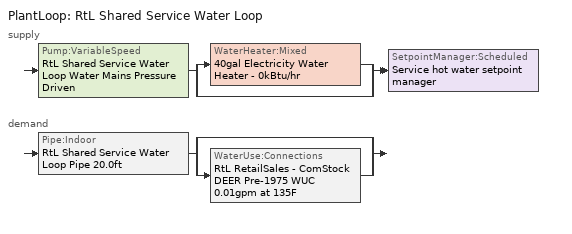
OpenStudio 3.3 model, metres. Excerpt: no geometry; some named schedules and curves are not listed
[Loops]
PlantLoop 'RtL Shared Service Water Loop'
 supply: Pump:VariableSpeed 'RtL Shared Service Water Loop Water Mains Pressure Driven' > split
  | WaterHeater:Mixed '40gal Electricity Water Heater - 0kBtu/hr'
  | bypass
  join > SetpointManager:Scheduled 'Service hot water setpoint manager'
 demand: Pipe:Indoor 'RtL Shared Service Water Loop Pipe 20.0ft' > split
  | bypass
  | WaterUse:Connections 'RtL RetailSales - ComStock DEER Pre-1975 WUC 0.01gpm at 135F'
[Construction]
Uninsulated copper pipe 0.75in type L: Copper pipe 0.75in type L
[Material]
Copper pipe 0.75in type L: Roughness=Smooth; Thickness {m}=0.001143; Conductivity {W/m-K}=386; Density {kg/m3}=8906.27; Specific Heat {J/kg-K}=385.1856; Thermal Absorptance=0.9; Solar Absorptance=0.7; Visible Absorptance=0.7
[Sizing:Zone] Zone Cooling Design Supply Air Temperature Input Method=SupplyAirTemperature; Zone Cooling Design Supply Air Temperature {C}=13.8889; Zone Cooling Design Supply Air Temperature Difference {deltaC}=11.11; Zone Heating Design Supply Air Temperature Input Method=SupplyAirTemperature; Zone Heating Design Supply Air Temperature {C}=50; Zone Heating Design Supply Air Temperature Difference {deltaC}=11.11; Zone Cooling Design Supply Air Humidity Ratio {kg-H2O/kg-air}=0.008; Zone Heating Design Supply Air Humidity Ratio {kg-H2O/kg-air}=0.008; Cooling Design Air Flow Method=DesignDay; Heating Design Air Flow Method=DesignDay; Account for Dedicated Outdoor Air System=No; Dedicated Outdoor Air System Control Strategy=NeutralSupplyAir; Dedicated Outdoor Air Low Setpoint Temperature for Design {C}=autosize; Dedicated Outdoor Air High Setpoint Temperature for Design {C}=autosize
Zone RtL RetailSales A end_a - Story Ground; Zone RtL RetailSales B end_a - Story Ground; Zone RtL RetailSales C end_a - Story Ground; Zone RtL Kitchen A  - Story Ground; Zone RtL Kitchen B  - Story Ground; Zone RtL Kitchen C  - Story Ground; Zone RtL OfficeGeneral A  - Story Ground; Zone RtL OfficeGeneral B  - Story Ground; Zone RtL OfficeGeneral C  - Story Ground; Zone RtL Work A  - Story Ground; Zone RtL Work B  - Story Ground; Zone RtL Work C  - Story Ground; Zone RtL StockRoom A  - Story Ground; Zone RtL StockRoom B  - Story Ground; Zone RtL StockRoom C  - Story Ground; Zone RtL RetailSales A end_b - Story Ground; Zone RtL RetailSales B end_b - Story Ground; Zone RtL RetailSales C end_b - Story Ground; Zone RtL RetailSales A end_a - Story Top; Zone RtL RetailSales B end_a - Story Top; Zone RtL RetailSales C end_a - Story Top; Zone RtL RetailSales A  - Story Top; Zone RtL RetailSales B  - Story Top; Zone RtL RetailSales C  - Story Top; Zone RtL RetailSales A end_b - Story Top; Zone RtL RetailSales B end_b - Story Top; Zone RtL RetailSales C end_b - Story Top
[Zone equipment]
Zone RtL RetailSales A end_a - Story Ground: Zone RtL RetailSales A end_a - Story Ground PTHP
Zone RtL RetailSales B end_a - Story Ground: Zone RtL RetailSales B end_a - Story Ground PTHP
Zone RtL RetailSales C end_a - Story Ground: Zone RtL RetailSales C end_a - Story Ground PTHP
Zone RtL Kitchen A  - Story Ground: Zone RtL Kitchen A  - Story Ground Exhaust Fan, Zone RtL Kitchen A  - Story Ground PTHP
Zone RtL Kitchen B  - Story Ground: Zone RtL Kitchen B  - Story Ground Exhaust Fan, Zone RtL Kitchen B  - Story Ground PTHP
Zone RtL Kitchen C  - Story Ground: Zone RtL Kitchen C  - Story Ground Exhaust Fan, Zone RtL Kitchen C  - Story Ground PTHP
Zone RtL OfficeGeneral A  - Story Ground: Zone RtL OfficeGeneral A  - Story Ground PTHP
Zone RtL OfficeGeneral B  - Story Ground: Zone RtL OfficeGeneral B  - Story Ground PTHP
Zone RtL OfficeGeneral C  - Story Ground: Zone RtL OfficeGeneral C  - Story Ground PTHP
Zone RtL Work A  - Story Ground: Zone RtL Work A  - Story Ground PTHP
Zone RtL Work B  - Story Ground: Zone RtL Work B  - Story Ground PTHP
Zone RtL Work C  - Story Ground: Zone RtL Work C  - Story Ground PTHP
Zone RtL StockRoom A  - Story Ground: Zone RtL StockRoom A  - Story Ground PTHP
Zone RtL StockRoom B  - Story Ground: Zone RtL StockRoom B  - Story Ground PTHP
Zone RtL StockRoom C  - Story Ground: Zone RtL StockRoom C  - Story Ground PTHP
Zone RtL RetailSales A end_b - Story Ground: Zone RtL RetailSales A end_b - Story Ground PTHP
Zone RtL RetailSales B end_b - Story Ground: Zone RtL RetailSales B end_b - Story Ground PTHP
Zone RtL RetailSales C end_b - Story Ground: Zone RtL RetailSales C end_b - Story Ground PTHP
Zone RtL RetailSales A end_a - Story Top: Zone RtL RetailSales A end_a - Story Top PTHP
Zone RtL RetailSales B end_a - Story Top: Zone RtL RetailSales B end_a - Story Top PTHP
Zone RtL RetailSales C end_a - Story Top: Zone RtL RetailSales C end_a - Story Top PTHP
Zone RtL RetailSales A  - Story Top: Zone RtL RetailSales A  - Story Top PTHP
Zone RtL RetailSales B  - Story Top: Zone RtL RetailSales B  - Story Top PTHP
Zone RtL RetailSales C  - Story Top: Zone RtL RetailSales C  - Story Top PTHP
Zone RtL RetailSales A end_b - Story Top: Zone RtL RetailSales A end_b - Story Top PTHP
Zone RtL RetailSales B end_b - Story Top: Zone RtL RetailSales B end_b - Story Top PTHP
Zone RtL RetailSales C end_b - Story Top: Zone RtL RetailSales C end_b - Story Top PTHP
[Fan:ZoneExhaust] Availability Schedule=D_RtL_All_Fan_Yr; Fan Total Efficiency=0.429; Pressure Rise {Pa}=124.544; Flow Fraction Schedule=D_RtL_All_Fan_Yr; System Availability Manager Coupling Mode=Decoupled
Name | Maximum Flow Rate {m3/s}
Zone RtL Kitchen A  - Story Ground Exhaust Fan; Zone RtL Kitchen C  - Story Ground Exhaust Fan | 0.0223048
Zone RtL Kitchen B  - Story Ground Exhaust Fan | 0.0129811
[WaterUse:Connections]
RtL RetailSales - ComStock DEER Pre-1975 WUC 0.01gpm at 135F: Water Use Equipment Name 1=RtL RetailSales - ComStock DEER Pre-1975 Service Water Use 0.01gpm at 135F
[WaterUse:Equipment:Definition]
RtL RetailSales - ComStock DEER Pre-1975 Service Water Use Def 0.01gpm: Peak Flow Rate {m3/s}=9.09281e-07; Target Temperature Schedule=Mixed Water At Faucet Temp - 135F; Sensible Fraction Schedule=Fraction Sensible - 0.2; Latent Fraction Schedule=Fraction Latent - 0.05
[WaterUse:Equipment]
RtL RetailSales - ComStock DEER Pre-1975 Service Water Use 0.01gpm at 135F: Water Use Equipment Definition=RtL RetailSales - ComStock DEER Pre-1975 Service Water Use Def 0.01gpm; Flow Rate Fraction Schedule=D_RtL_All_DHW_DHW_Yr
[PlantLoop]
RtL Shared Service Water Loop: Glycol Concentration=0; Maximum Loop Temperature {C}=60; Minimum Loop Temperature {C}=10; Plant Loop Volume {m3}=Autocalculate; Load Distribution Scheme=Optimal
[Sizing:Plant]
RtL Shared Service Water Loop: Loop Type=Heating; Design Loop Exit Temperature {C}=60; Loop Design Temperature Difference {deltaC}=5; Sizing Option=NonCoincident; Zone Timesteps in Averaging Window=1; Coincident Sizing Factor Mode=None
[SetpointManager:Scheduled]
Service hot water setpoint manager: Control Variable=Temperature; Schedule=Service Water Loop Temp - 140F; Setpoint Node or NodeList=RtL Shared Service Water Loop Supply Outlet Node
[Pump:VariableSpeed]
RtL Shared Service Water Loop Water Mains Pressure Driven: Rated Pump Head {Pa}=0.001; Motor Efficiency=1; Pump Control Type=Continuous; Skin Loss Radiative Fraction=0.5; Design Power Sizing Method=PowerPerFlowPerPressure; Design Electric Power per Unit Flow Rate {W/(m3/s)}=348701.1; Design Shaft Power per Unit Flow Rate per Unit Head {W-s/m3-Pa}=1.28205; Design Minimum Flow Rate Fraction=0
[WaterHeater:Mixed]
40gal Electricity Water Heater - 0kBtu/hr: Tank Volume {m3}=0.151416; Setpoint Temperature Schedule=Service Water Loop Temp - 140F; Deadband Temperature Difference {deltaC}=2; Maximum Temperature Limit {C}=60; Heater Control Type=Cycle; Heater Maximum Capacity {W}=133.052; Heater Fuel Type=Electricity; Heater Thermal Efficiency=1; Off Cycle Parasitic Fuel Consumption Rate {W}=0; Off Cycle Parasitic Fuel Type=Electricity; Off Cycle Parasitic Heat Fraction to Tank=0.8; On Cycle Parasitic Fuel Consumption Rate {W}=0; On Cycle Parasitic Fuel Type=Electricity; Ambient Temperature Indicator=Schedule; Ambient Temperature Schedule=Water Heater Ambient Temp Schedule - 70.0f; Off Cycle Loss Coefficient to Ambient Temperature {W/K}=1.053; On Cycle Loss Coefficient to Ambient Temperature {W/K}=1.053; Use Side Effectiveness=1; Source Side Effectiveness=1; Use Side Design Flow Rate {m3/s}=autosize; Source Side Design Flow Rate {m3/s}=autosize; Indirect Water Heating Recovery Time {hr}=1.5; Source Side Flow Control Mode=IndirectHeatPrimarySetpoint
[WaterHeater:Sizing]
40gal Electricity Water Heater - 0kBtu/hr: Design Mode=PeakDraw; Time Storage Can Meet Peak Draw {hr}=0.538503; Time for Tank Recovery {hr}=0; Nominal Tank Volume for Autosizing Plant Connections {m3}=1
[Pipe:Indoor]
RtL Shared Service Water Loop Pipe 20.0ft: Construction=Uninsulated copper pipe 0.75in type L; Environment Type=Schedule; Ambient Temperature Schedule=RtL Shared Service Water Loop Piping Air Temp - 70F; Ambient Air Velocity Schedule=RtL Shared Service Water Loop Piping Air Velocity - 0.67mph; Pipe Inside Diameter {m}=0.019939; Pipe Length {m}=6.096
[Fan:OnOff] Availability Schedule=Always On Discrete; Fan Total Efficiency=0.52; Pressure Rise {Pa}=331.288; Maximum Flow Rate {m3/s}=autosize; Motor Efficiency=0.8; Motor In Airstream Fraction=1
Name | Fan Power Ratio Function of Speed Ratio Curve | Fan Efficiency Ratio Function of Speed Ratio Curve
Zone RtL Kitchen A  - Story Ground PTHP Fan | Fan On Off Power Curve | Fan On Off Efficiency Curve
Zone RtL Kitchen B  - Story Ground PTHP Fan | Fan On Off Power Curve 1 | Fan On Off Efficiency Curve 1
Zone RtL Kitchen C  - Story Ground PTHP Fan | Fan On Off Power Curve 2 | Fan On Off Efficiency Curve 2
Zone RtL OfficeGeneral A  - Story Ground PTHP Fan | Fan On Off Power Curve 3 | Fan On Off Efficiency Curve 3
Zone RtL OfficeGeneral B  - Story Ground PTHP Fan | Fan On Off Power Curve 4 | Fan On Off Efficiency Curve 4
Zone RtL OfficeGeneral C  - Story Ground PTHP Fan | Fan On Off Power Curve 5 | Fan On Off Efficiency Curve 5
Zone RtL RetailSales A end_a - Story Ground PTHP Fan | Fan On Off Power Curve 6 | Fan On Off Efficiency Curve 6
Zone RtL RetailSales A end_b - Story Ground PTHP Fan | Fan On Off Power Curve 7 | Fan On Off Efficiency Curve 7
Zone RtL RetailSales B end_a - Story Ground PTHP Fan | Fan On Off Power Curve 8 | Fan On Off Efficiency Curve 8
Zone RtL RetailSales B end_b - Story Ground PTHP Fan | Fan On Off Power Curve 9 | Fan On Off Efficiency Curve 9
Zone RtL RetailSales C end_a - Story Ground PTHP Fan | Fan On Off Power Curve 10 | Fan On Off Efficiency Curve 10
Zone RtL RetailSales C end_b - Story Ground PTHP Fan | Fan On Off Power Curve 11 | Fan On Off Efficiency Curve 11
Zone RtL StockRoom A  - Story Ground PTHP Fan | Fan On Off Power Curve 12 | Fan On Off Efficiency Curve 12
Zone RtL StockRoom B  - Story Ground PTHP Fan | Fan On Off Power Curve 13 | Fan On Off Efficiency Curve 13
Zone RtL StockRoom C  - Story Ground PTHP Fan | Fan On Off Power Curve 14 | Fan On Off Efficiency Curve 14
Zone RtL Work A  - Story Ground PTHP Fan | Fan On Off Power Curve 15 | Fan On Off Efficiency Curve 15
Zone RtL Work B  - Story Ground PTHP Fan | Fan On Off Power Curve 16 | Fan On Off Efficiency Curve 16
Zone RtL Work C  - Story Ground PTHP Fan | Fan On Off Power Curve 17 | Fan On Off Efficiency Curve 17
Zone RtL RetailSales A  - Story Top PTHP Fan | Fan On Off Power Curve 18 | Fan On Off Efficiency Curve 18
Zone RtL RetailSales A end_a - Story Top PTHP Fan | Fan On Off Power Curve 19 | Fan On Off Efficiency Curve 19
Zone RtL RetailSales A end_b - Story Top PTHP Fan | Fan On Off Power Curve 20 | Fan On Off Efficiency Curve 20
Zone RtL RetailSales B  - Story Top PTHP Fan | Fan On Off Power Curve 21 | Fan On Off Efficiency Curve 21
Zone RtL RetailSales B end_a - Story Top PTHP Fan | Fan On Off Power Curve 22 | Fan On Off Efficiency Curve 22
Zone RtL RetailSales B end_b - Story Top PTHP Fan | Fan On Off Power Curve 23 | Fan On Off Efficiency Curve 23
Zone RtL RetailSales C  - Story Top PTHP Fan | Fan On Off Power Curve 24 | Fan On Off Efficiency Curve 24
Zone RtL RetailSales C end_a - Story Top PTHP Fan | Fan On Off Power Curve 25 | Fan On Off Efficiency Curve 25
Zone RtL RetailSales C end_b - Story Top PTHP Fan | Fan On Off Power Curve 26 | Fan On Off Efficiency Curve 26
[Coil:Heating:DX:SingleSpeed] Availability Schedule=Always On Discrete; Rated Total Heating Capacity {W}=Autosize; Rated COP {W/W}=3.3; Rated Air Flow Rate {m3/s}=Autosize; Rated Supply Fan Power Per Volume Flow Rate {W/(m3/s)}=773.3; Defrost Strategy=ReverseCycle; Defrost Control=OnDemand; Defrost Time Period Fraction=0.166667; Resistive Defrost Heater Capacity {W}=2000
Name | Total Heating Capacity Function of Temperature Curve | Total Heating Capacity Function of Flow Fraction Curve | Energy Input Ratio Function of Temperature Curve | Energy Input Ratio Function of Flow Fraction Curve | Part Load Fraction Correlation Curve | Defrost Energy Input Ratio Function of Temperature Curve
Zone RtL Kitchen A  - Story Ground PTHP Htg Coil | Zone RtL Kitchen A  - Story Ground PTHP Htg Coil Htg Cap Func of Temp Curve | Zone RtL Kitchen A  - Story Ground PTHP Htg Coil Htg Cap Func of Flow Frac Curve | Zone RtL Kitchen A  - Story Ground PTHP Htg Coil EIR Func of Temp Curve | Zone RtL Kitchen A  - Story Ground PTHP Htg Coil EIR Func of Flow Frac Curve | Zone RtL Kitchen A  - Story Ground PTHP Htg Coil PLR Correlation Curve | Zone RtL Kitchen A  - Story Ground PTHP Htg Coil Defrost EIR Func of Temp Curve
Zone RtL Kitchen B  - Story Ground PTHP Htg Coil | Zone RtL Kitchen B  - Story Ground PTHP Htg Coil Htg Cap Func of Temp Curve | Zone RtL Kitchen B  - Story Ground PTHP Htg Coil Htg Cap Func of Flow Frac Curve | Zone RtL Kitchen B  - Story Ground PTHP Htg Coil EIR Func of Temp Curve | Zone RtL Kitchen B  - Story Ground PTHP Htg Coil EIR Func of Flow Frac Curve | Zone RtL Kitchen B  - Story Ground PTHP Htg Coil PLR Correlation Curve | Zone RtL Kitchen B  - Story Ground PTHP Htg Coil Defrost EIR Func of Temp Curve
Zone RtL Kitchen C  - Story Ground PTHP Htg Coil | Zone RtL Kitchen C  - Story Ground PTHP Htg Coil Htg Cap Func of Temp Curve | Zone RtL Kitchen C  - Story Ground PTHP Htg Coil Htg Cap Func of Flow Frac Curve | Zone RtL Kitchen C  - Story Ground PTHP Htg Coil EIR Func of Temp Curve | Zone RtL Kitchen C  - Story Ground PTHP Htg Coil EIR Func of Flow Frac Curve | Zone RtL Kitchen C  - Story Ground PTHP Htg Coil PLR Correlation Curve | Zone RtL Kitchen C  - Story Ground PTHP Htg Coil Defrost EIR Func of Temp Curve
Zone RtL OfficeGeneral A  - Story Ground PTHP Htg Coil | Zone RtL OfficeGeneral A  - Story Ground PTHP Htg Coil Htg Cap Func of Temp Curve | Zone RtL OfficeGeneral A  - Story Ground PTHP Htg Coil Htg Cap Func of Flow Frac Curve | Zone RtL OfficeGeneral A  - Story Ground PTHP Htg Coil EIR Func of Temp Curve | Zone RtL OfficeGeneral A  - Story Ground PTHP Htg Coil EIR Func of Flow Frac Curve | Zone RtL OfficeGeneral A  - Story Ground PTHP Htg Coil PLR Correlation Curve | Zone RtL OfficeGeneral A  - Story Ground PTHP Htg Coil Defrost EIR Func of Temp Curve
Zone RtL OfficeGeneral B  - Story Ground PTHP Htg Coil | Zone RtL OfficeGeneral B  - Story Ground PTHP Htg Coil Htg Cap Func of Temp Curve | Zone RtL OfficeGeneral B  - Story Ground PTHP Htg Coil Htg Cap Func of Flow Frac Curve | Zone RtL OfficeGeneral B  - Story Ground PTHP Htg Coil EIR Func of Temp Curve | Zone RtL OfficeGeneral B  - Story Ground PTHP Htg Coil EIR Func of Flow Frac Curve | Zone RtL OfficeGeneral B  - Story Ground PTHP Htg Coil PLR Correlation Curve | Zone RtL OfficeGeneral B  - Story Ground PTHP Htg Coil Defrost EIR Func of Temp Curve
Zone RtL OfficeGeneral C  - Story Ground PTHP Htg Coil | Zone RtL OfficeGeneral C  - Story Ground PTHP Htg Coil Htg Cap Func of Temp Curve | Zone RtL OfficeGeneral C  - Story Ground PTHP Htg Coil Htg Cap Func of Flow Frac Curve | Zone RtL OfficeGeneral C  - Story Ground PTHP Htg Coil EIR Func of Temp Curve | Zone RtL OfficeGeneral C  - Story Ground PTHP Htg Coil EIR Func of Flow Frac Curve | Zone RtL OfficeGeneral C  - Story Ground PTHP Htg Coil PLR Correlation Curve | Zone RtL OfficeGeneral C  - Story Ground PTHP Htg Coil Defrost EIR Func of Temp Curve
Zone RtL RetailSales A end_a - Story Ground PTHP Htg Coil | Zone RtL RetailSales A end_a - Story Ground PTHP Htg Coil Htg Cap Func of Temp Curve | Zone RtL RetailSales A end_a - Story Ground PTHP Htg Coil Htg Cap Func of Flow Frac Curve | Zone RtL RetailSales A end_a - Story Ground PTHP Htg Coil EIR Func of Temp Curve | Zone RtL RetailSales A end_a - Story Ground PTHP Htg Coil EIR Func of Flow Frac Curve | Zone RtL RetailSales A end_a - Story Ground PTHP Htg Coil PLR Correlation Curve | Zone RtL RetailSales A end_a - Story Ground PTHP Htg Coil Defrost EIR Func of Temp Curve
Zone RtL RetailSales A end_b - Story Ground PTHP Htg Coil | Zone RtL RetailSales A end_b - Story Ground PTHP Htg Coil Htg Cap Func of Temp Curve | Zone RtL RetailSales A end_b - Story Ground PTHP Htg Coil Htg Cap Func of Flow Frac Curve | Zone RtL RetailSales A end_b - Story Ground PTHP Htg Coil EIR Func of Temp Curve | Zone RtL RetailSales A end_b - Story Ground PTHP Htg Coil EIR Func of Flow Frac Curve | Zone RtL RetailSales A end_b - Story Ground PTHP Htg Coil PLR Correlation Curve | Zone RtL RetailSales A end_b - Story Ground PTHP Htg Coil Defrost EIR Func of Temp Curve
Zone RtL RetailSales B end_a - Story Ground PTHP Htg Coil | Zone RtL RetailSales B end_a - Story Ground PTHP Htg Coil Htg Cap Func of Temp Curve | Zone RtL RetailSales B end_a - Story Ground PTHP Htg Coil Htg Cap Func of Flow Frac Curve | Zone RtL RetailSales B end_a - Story Ground PTHP Htg Coil EIR Func of Temp Curve | Zone RtL RetailSales B end_a - Story Ground PTHP Htg Coil EIR Func of Flow Frac Curve | Zone RtL RetailSales B end_a - Story Ground PTHP Htg Coil PLR Correlation Curve | Zone RtL RetailSales B end_a - Story Ground PTHP Htg Coil Defrost EIR Func of Temp Curve
Zone RtL RetailSales B end_b - Story Ground PTHP Htg Coil | Zone RtL RetailSales B end_b - Story Ground PTHP Htg Coil Htg Cap Func of Temp Curve | Zone RtL RetailSales B end_b - Story Ground PTHP Htg Coil Htg Cap Func of Flow Frac Curve | Zone RtL RetailSales B end_b - Story Ground PTHP Htg Coil EIR Func of Temp Curve | Zone RtL RetailSales B end_b - Story Ground PTHP Htg Coil EIR Func of Flow Frac Curve | Zone RtL RetailSales B end_b - Story Ground PTHP Htg Coil PLR Correlation Curve | Zone RtL RetailSales B end_b - Story Ground PTHP Htg Coil Defrost EIR Func of Temp Curve
Zone RtL RetailSales C end_a - Story Ground PTHP Htg Coil | Zone RtL RetailSales C end_a - Story Ground PTHP Htg Coil Htg Cap Func of Temp Curve | Zone RtL RetailSales C end_a - Story Ground PTHP Htg Coil Htg Cap Func of Flow Frac Curve | Zone RtL RetailSales C end_a - Story Ground PTHP Htg Coil EIR Func of Temp Curve | Zone RtL RetailSales C end_a - Story Ground PTHP Htg Coil EIR Func of Flow Frac Curve | Zone RtL RetailSales C end_a - Story Ground PTHP Htg Coil PLR Correlation Curve | Zone RtL RetailSales C end_a - Story Ground PTHP Htg Coil Defrost EIR Func of Temp Curve
Zone RtL RetailSales C end_b - Story Ground PTHP Htg Coil | Zone RtL RetailSales C end_b - Story Ground PTHP Htg Coil Htg Cap Func of Temp Curve | Zone RtL RetailSales C end_b - Story Ground PTHP Htg Coil Htg Cap Func of Flow Frac Curve | Zone RtL RetailSales C end_b - Story Ground PTHP Htg Coil EIR Func of Temp Curve | Zone RtL RetailSales C end_b - Story Ground PTHP Htg Coil EIR Func of Flow Frac Curve | Zone RtL RetailSales C end_b - Story Ground PTHP Htg Coil PLR Correlation Curve | Zone RtL RetailSales C end_b - Story Ground PTHP Htg Coil Defrost EIR Func of Temp Curve
Zone RtL StockRoom A  - Story Ground PTHP Htg Coil | Zone RtL StockRoom A  - Story Ground PTHP Htg Coil Htg Cap Func of Temp Curve | Zone RtL StockRoom A  - Story Ground PTHP Htg Coil Htg Cap Func of Flow Frac Curve | Zone RtL StockRoom A  - Story Ground PTHP Htg Coil EIR Func of Temp Curve | Zone RtL StockRoom A  - Story Ground PTHP Htg Coil EIR Func of Flow Frac Curve | Zone RtL StockRoom A  - Story Ground PTHP Htg Coil PLR Correlation Curve | Zone RtL StockRoom A  - Story Ground PTHP Htg Coil Defrost EIR Func of Temp Curve
Zone RtL StockRoom B  - Story Ground PTHP Htg Coil | Zone RtL StockRoom B  - Story Ground PTHP Htg Coil Htg Cap Func of Temp Curve | Zone RtL StockRoom B  - Story Ground PTHP Htg Coil Htg Cap Func of Flow Frac Curve | Zone RtL StockRoom B  - Story Ground PTHP Htg Coil EIR Func of Temp Curve | Zone RtL StockRoom B  - Story Ground PTHP Htg Coil EIR Func of Flow Frac Curve | Zone RtL StockRoom B  - Story Ground PTHP Htg Coil PLR Correlation Curve | Zone RtL StockRoom B  - Story Ground PTHP Htg Coil Defrost EIR Func of Temp Curve
Zone RtL StockRoom C  - Story Ground PTHP Htg Coil | Zone RtL StockRoom C  - Story Ground PTHP Htg Coil Htg Cap Func of Temp Curve | Zone RtL StockRoom C  - Story Ground PTHP Htg Coil Htg Cap Func of Flow Frac Curve | Zone RtL StockRoom C  - Story Ground PTHP Htg Coil EIR Func of Temp Curve | Zone RtL StockRoom C  - Story Ground PTHP Htg Coil EIR Func of Flow Frac Curve | Zone RtL StockRoom C  - Story Ground PTHP Htg Coil PLR Correlation Curve | Zone RtL StockRoom C  - Story Ground PTHP Htg Coil Defrost EIR Func of Temp Curve
Zone RtL Work A  - Story Ground PTHP Htg Coil | Zone RtL Work A  - Story Ground PTHP Htg Coil Htg Cap Func of Temp Curve | Zone RtL Work A  - Story Ground PTHP Htg Coil Htg Cap Func of Flow Frac Curve | Zone RtL Work A  - Story Ground PTHP Htg Coil EIR Func of Temp Curve | Zone RtL Work A  - Story Ground PTHP Htg Coil EIR Func of Flow Frac Curve | Zone RtL Work A  - Story Ground PTHP Htg Coil PLR Correlation Curve | Zone RtL Work A  - Story Ground PTHP Htg Coil Defrost EIR Func of Temp Curve
Zone RtL Work B  - Story Ground PTHP Htg Coil | Zone RtL Work B  - Story Ground PTHP Htg Coil Htg Cap Func of Temp Curve | Zone RtL Work B  - Story Ground PTHP Htg Coil Htg Cap Func of Flow Frac Curve | Zone RtL Work B  - Story Ground PTHP Htg Coil EIR Func of Temp Curve | Zone RtL Work B  - Story Ground PTHP Htg Coil EIR Func of Flow Frac Curve | Zone RtL Work B  - Story Ground PTHP Htg Coil PLR Correlation Curve | Zone RtL Work B  - Story Ground PTHP Htg Coil Defrost EIR Func of Temp Curve
Zone RtL Work C  - Story Ground PTHP Htg Coil | Zone RtL Work C  - Story Ground PTHP Htg Coil Htg Cap Func of Temp Curve | Zone RtL Work C  - Story Ground PTHP Htg Coil Htg Cap Func of Flow Frac Curve | Zone RtL Work C  - Story Ground PTHP Htg Coil EIR Func of Temp Curve | Zone RtL Work C  - Story Ground PTHP Htg Coil EIR Func of Flow Frac Curve | Zone RtL Work C  - Story Ground PTHP Htg Coil PLR Correlation Curve | Zone RtL Work C  - Story Ground PTHP Htg Coil Defrost EIR Func of Temp Curve
Zone RtL RetailSales A  - Story Top PTHP Htg Coil | Zone RtL RetailSales A  - Story Top PTHP Htg Coil Htg Cap Func of Temp Curve | Zone RtL RetailSales A  - Story Top PTHP Htg Coil Htg Cap Func of Flow Frac Curve | Zone RtL RetailSales A  - Story Top PTHP Htg Coil EIR Func of Temp Curve | Zone RtL RetailSales A  - Story Top PTHP Htg Coil EIR Func of Flow Frac Curve | Zone RtL RetailSales A  - Story Top PTHP Htg Coil PLR Correlation Curve | Zone RtL RetailSales A  - Story Top PTHP Htg Coil Defrost EIR Func of Temp Curve
Zone RtL RetailSales A end_a - Story Top PTHP Htg Coil | Zone RtL RetailSales A end_a - Story Top PTHP Htg Coil Htg Cap Func of Temp Curve | Zone RtL RetailSales A end_a - Story Top PTHP Htg Coil Htg Cap Func of Flow Frac Curve | Zone RtL RetailSales A end_a - Story Top PTHP Htg Coil EIR Func of Temp Curve | Zone RtL RetailSales A end_a - Story Top PTHP Htg Coil EIR Func of Flow Frac Curve | Zone RtL RetailSales A end_a - Story Top PTHP Htg Coil PLR Correlation Curve | Zone RtL RetailSales A end_a - Story Top PTHP Htg Coil Defrost EIR Func of Temp Curve
Zone RtL RetailSales A end_b - Story Top PTHP Htg Coil | Zone RtL RetailSales A end_b - Story Top PTHP Htg Coil Htg Cap Func of Temp Curve | Zone RtL RetailSales A end_b - Story Top PTHP Htg Coil Htg Cap Func of Flow Frac Curve | Zone RtL RetailSales A end_b - Story Top PTHP Htg Coil EIR Func of Temp Curve | Zone RtL RetailSales A end_b - Story Top PTHP Htg Coil EIR Func of Flow Frac Curve | Zone RtL RetailSales A end_b - Story Top PTHP Htg Coil PLR Correlation Curve | Zone RtL RetailSales A end_b - Story Top PTHP Htg Coil Defrost EIR Func of Temp Curve
Zone RtL RetailSales B  - Story Top PTHP Htg Coil | Zone RtL RetailSales B  - Story Top PTHP Htg Coil Htg Cap Func of Temp Curve | Zone RtL RetailSales B  - Story Top PTHP Htg Coil Htg Cap Func of Flow Frac Curve | Zone RtL RetailSales B  - Story Top PTHP Htg Coil EIR Func of Temp Curve | Zone RtL RetailSales B  - Story Top PTHP Htg Coil EIR Func of Flow Frac Curve | Zone RtL RetailSales B  - Story Top PTHP Htg Coil PLR Correlation Curve | Zone RtL RetailSales B  - Story Top PTHP Htg Coil Defrost EIR Func of Temp Curve
Zone RtL RetailSales B end_a - Story Top PTHP Htg Coil | Zone RtL RetailSales B end_a - Story Top PTHP Htg Coil Htg Cap Func of Temp Curve | Zone RtL RetailSales B end_a - Story Top PTHP Htg Coil Htg Cap Func of Flow Frac Curve | Zone RtL RetailSales B end_a - Story Top PTHP Htg Coil EIR Func of Temp Curve | Zone RtL RetailSales B end_a - Story Top PTHP Htg Coil EIR Func of Flow Frac Curve | Zone RtL RetailSales B end_a - Story Top PTHP Htg Coil PLR Correlation Curve | Zone RtL RetailSales B end_a - Story Top PTHP Htg Coil Defrost EIR Func of Temp Curve
Zone RtL RetailSales B end_b - Story Top PTHP Htg Coil | Zone RtL RetailSales B end_b - Story Top PTHP Htg Coil Htg Cap Func of Temp Curve | Zone RtL RetailSales B end_b - Story Top PTHP Htg Coil Htg Cap Func of Flow Frac Curve | Zone RtL RetailSales B end_b - Story Top PTHP Htg Coil EIR Func of Temp Curve | Zone RtL RetailSales B end_b - Story Top PTHP Htg Coil EIR Func of Flow Frac Curve | Zone RtL RetailSales B end_b - Story Top PTHP Htg Coil PLR Correlation Curve | Zone RtL RetailSales B end_b - Story Top PTHP Htg Coil Defrost EIR Func of Temp Curve
Zone RtL RetailSales C  - Story Top PTHP Htg Coil | Zone RtL RetailSales C  - Story Top PTHP Htg Coil Htg Cap Func of Temp Curve | Zone RtL RetailSales C  - Story Top PTHP Htg Coil Htg Cap Func of Flow Frac Curve | Zone RtL RetailSales C  - Story Top PTHP Htg Coil EIR Func of Temp Curve | Zone RtL RetailSales C  - Story Top PTHP Htg Coil EIR Func of Flow Frac Curve | Zone RtL RetailSales C  - Story Top PTHP Htg Coil PLR Correlation Curve | Zone RtL RetailSales C  - Story Top PTHP Htg Coil Defrost EIR Func of Temp Curve
Zone RtL RetailSales C end_a - Story Top PTHP Htg Coil | Zone RtL RetailSales C end_a - Story Top PTHP Htg Coil Htg Cap Func of Temp Curve | Zone RtL RetailSales C end_a - Story Top PTHP Htg Coil Htg Cap Func of Flow Frac Curve | Zone RtL RetailSales C end_a - Story Top PTHP Htg Coil EIR Func of Temp Curve | Zone RtL RetailSales C end_a - Story Top PTHP Htg Coil EIR Func of Flow Frac Curve | Zone RtL RetailSales C end_a - Story Top PTHP Htg Coil PLR Correlation Curve | Zone RtL RetailSales C end_a - Story Top PTHP Htg Coil Defrost EIR Func of Temp Curve
Zone RtL RetailSales C end_b - Story Top PTHP Htg Coil | Zone RtL RetailSales C end_b - Story Top PTHP Htg Coil Htg Cap Func of Temp Curve | Zone RtL RetailSales C end_b - Story Top PTHP Htg Coil Htg Cap Func of Flow Frac Curve | Zone RtL RetailSales C end_b - Story Top PTHP Htg Coil EIR Func of Temp Curve | Zone RtL RetailSales C end_b - Story Top PTHP Htg Coil EIR Func of Flow Frac Curve | Zone RtL RetailSales C end_b - Story Top PTHP Htg Coil PLR Correlation Curve | Zone RtL RetailSales C end_b - Story Top PTHP Htg Coil Defrost EIR Func of Temp Curve
[Coil:Cooling:DX:SingleSpeed] Availability Schedule=Always On Discrete; Rated Total Cooling Capacity {W}=autosize; Rated Sensible Heat Ratio=autosize; Rated COP {W/W}=3; Rated Air Flow Rate {m3/s}=autosize; Rated Evaporator Fan Power Per Volume Flow Rate {W/(m3/s)}=773.3; Minimum Outdoor Dry-Bulb Temperature for Compressor Operation {C}=-25; Condenser Type=AirCooled; Evaporative Condenser Effectiveness=0; Evaporative Condenser Air Flow Rate {m3/s}=Autosize; Evaporative Condenser Pump Rated Power Consumption {W}=Autosize; Crankcase Heater Capacity {W}=0; Maximum Outdoor Dry-Bulb Temperature for Crankcase Heater Operation {C}=0; Basin Heater Capacity {W/K}=0; Basin Heater Setpoint Temperature {C}=10
Name | Total Cooling Capacity Function of Temperature Curve | Total Cooling Capacity Function of Flow Fraction Curve | Energy Input Ratio Function of Temperature Curve | Energy Input Ratio Function of Flow Fraction Curve | Part Load Fraction Correlation Curve
Zone RtL Kitchen A  - Story Ground PTHP Clg Coil | Curve Biquadratic 3 | Curve Quadratic 6 | Curve Biquadratic 4 | Curve Quadratic 7 | Curve Quadratic 8
Zone RtL Kitchen B  - Story Ground PTHP Clg Coil | Curve Biquadratic 7 | Curve Quadratic 14 | Curve Biquadratic 8 | Curve Quadratic 15 | Curve Quadratic 16
Zone RtL Kitchen C  - Story Ground PTHP Clg Coil | Curve Biquadratic 11 | Curve Quadratic 22 | Curve Biquadratic 12 | Curve Quadratic 23 | Curve Quadratic 24
Zone RtL OfficeGeneral A  - Story Ground PTHP Clg Coil | Curve Biquadratic 15 | Curve Quadratic 30 | Curve Biquadratic 16 | Curve Quadratic 31 | Curve Quadratic 32
Zone RtL OfficeGeneral B  - Story Ground PTHP Clg Coil | Curve Biquadratic 19 | Curve Quadratic 38 | Curve Biquadratic 20 | Curve Quadratic 39 | Curve Quadratic 40
Zone RtL OfficeGeneral C  - Story Ground PTHP Clg Coil | Curve Biquadratic 23 | Curve Quadratic 46 | Curve Biquadratic 24 | Curve Quadratic 47 | Curve Quadratic 48
Zone RtL RetailSales A end_a - Story Ground PTHP Clg Coil | Curve Biquadratic 27 | Curve Quadratic 54 | Curve Biquadratic 28 | Curve Quadratic 55 | Curve Quadratic 56
Zone RtL RetailSales A end_b - Story Ground PTHP Clg Coil | Curve Biquadratic 31 | Curve Quadratic 62 | Curve Biquadratic 32 | Curve Quadratic 63 | Curve Quadratic 64
Zone RtL RetailSales B end_a - Story Ground PTHP Clg Coil | Curve Biquadratic 35 | Curve Quadratic 70 | Curve Biquadratic 36 | Curve Quadratic 71 | Curve Quadratic 72
Zone RtL RetailSales B end_b - Story Ground PTHP Clg Coil | Curve Biquadratic 39 | Curve Quadratic 78 | Curve Biquadratic 40 | Curve Quadratic 79 | Curve Quadratic 80
Zone RtL RetailSales C end_a - Story Ground PTHP Clg Coil | Curve Biquadratic 43 | Curve Quadratic 86 | Curve Biquadratic 44 | Curve Quadratic 87 | Curve Quadratic 88
Zone RtL RetailSales C end_b - Story Ground PTHP Clg Coil | Curve Biquadratic 47 | Curve Quadratic 94 | Curve Biquadratic 48 | Curve Quadratic 95 | Curve Quadratic 96
Zone RtL StockRoom A  - Story Ground PTHP Clg Coil | Curve Biquadratic 51 | Curve Quadratic 102 | Curve Biquadratic 52 | Curve Quadratic 103 | Curve Quadratic 104
Zone RtL StockRoom B  - Story Ground PTHP Clg Coil | Curve Biquadratic 55 | Curve Quadratic 110 | Curve Biquadratic 56 | Curve Quadratic 111 | Curve Quadratic 112
Zone RtL StockRoom C  - Story Ground PTHP Clg Coil | Curve Biquadratic 59 | Curve Quadratic 118 | Curve Biquadratic 60 | Curve Quadratic 119 | Curve Quadratic 120
Zone RtL Work A  - Story Ground PTHP Clg Coil | Curve Biquadratic 63 | Curve Quadratic 126 | Curve Biquadratic 64 | Curve Quadratic 127 | Curve Quadratic 128
Zone RtL Work B  - Story Ground PTHP Clg Coil | Curve Biquadratic 67 | Curve Quadratic 134 | Curve Biquadratic 68 | Curve Quadratic 135 | Curve Quadratic 136
Zone RtL Work C  - Story Ground PTHP Clg Coil | Curve Biquadratic 71 | Curve Quadratic 142 | Curve Biquadratic 72 | Curve Quadratic 143 | Curve Quadratic 144
Zone RtL RetailSales A  - Story Top PTHP Clg Coil | Curve Biquadratic 75 | Curve Quadratic 150 | Curve Biquadratic 76 | Curve Quadratic 151 | Curve Quadratic 152
Zone RtL RetailSales A end_a - Story Top PTHP Clg Coil | Curve Biquadratic 79 | Curve Quadratic 158 | Curve Biquadratic 80 | Curve Quadratic 159 | Curve Quadratic 160
Zone RtL RetailSales A end_b - Story Top PTHP Clg Coil | Curve Biquadratic 83 | Curve Quadratic 166 | Curve Biquadratic 84 | Curve Quadratic 167 | Curve Quadratic 168
Zone RtL RetailSales B  - Story Top PTHP Clg Coil | Curve Biquadratic 87 | Curve Quadratic 174 | Curve Biquadratic 88 | Curve Quadratic 175 | Curve Quadratic 176
Zone RtL RetailSales B end_a - Story Top PTHP Clg Coil | Curve Biquadratic 91 | Curve Quadratic 182 | Curve Biquadratic 92 | Curve Quadratic 183 | Curve Quadratic 184
Zone RtL RetailSales B end_b - Story Top PTHP Clg Coil | Curve Biquadratic 95 | Curve Quadratic 190 | Curve Biquadratic 96 | Curve Quadratic 191 | Curve Quadratic 192
Zone RtL RetailSales C  - Story Top PTHP Clg Coil | Curve Biquadratic 99 | Curve Quadratic 198 | Curve Biquadratic 100 | Curve Quadratic 199 | Curve Quadratic 200
Zone RtL RetailSales C end_a - Story Top PTHP Clg Coil | Curve Biquadratic 103 | Curve Quadratic 206 | Curve Biquadratic 104 | Curve Quadratic 207 | Curve Quadratic 208
Zone RtL RetailSales C end_b - Story Top PTHP Clg Coil | Curve Biquadratic 107 | Curve Quadratic 214 | Curve Biquadratic 108 | Curve Quadratic 215 | Curve Quadratic 216
[Coil:Heating:Electric] Availability Schedule=Always On Discrete; Efficiency=1
Zone RtL Kitchen A  - Story Ground PTHP Supplemental Htg Coil; Zone RtL Kitchen B  - Story Ground PTHP Supplemental Htg Coil; Zone RtL Kitchen C  - Story Ground PTHP Supplemental Htg Coil; Zone RtL OfficeGeneral A  - Story Ground PTHP Supplemental Htg Coil; Zone RtL OfficeGeneral B  - Story Ground PTHP Supplemental Htg Coil; Zone RtL OfficeGeneral C  - Story Ground PTHP Supplemental Htg Coil; Zone RtL RetailSales A end_a - Story Ground PTHP Supplemental Htg Coil; Zone RtL RetailSales A end_b - Story Ground PTHP Supplemental Htg Coil; Zone RtL RetailSales B end_a - Story Ground PTHP Supplemental Htg Coil; Zone RtL RetailSales B end_b - Story Ground PTHP Supplemental Htg Coil; Zone RtL RetailSales C end_a - Story Ground PTHP Supplemental Htg Coil; Zone RtL RetailSales C end_b - Story Ground PTHP Supplemental Htg Coil; Zone RtL StockRoom A  - Story Ground PTHP Supplemental Htg Coil; Zone RtL StockRoom B  - Story Ground PTHP Supplemental Htg Coil; Zone RtL StockRoom C  - Story Ground PTHP Supplemental Htg Coil; Zone RtL Work A  - Story Ground PTHP Supplemental Htg Coil; Zone RtL Work B  - Story Ground PTHP Supplemental Htg Coil; Zone RtL Work C  - Story Ground PTHP Supplemental Htg Coil; Zone RtL RetailSales A  - Story Top PTHP Supplemental Htg Coil; Zone RtL RetailSales A end_a - Story Top PTHP Supplemental Htg Coil; Zone RtL RetailSales A end_b - Story Top PTHP Supplemental Htg Coil; Zone RtL RetailSales B  - Story Top PTHP Supplemental Htg Coil; Zone RtL RetailSales B end_a - Story Top PTHP Supplemental Htg Coil; Zone RtL RetailSales B end_b - Story Top PTHP Supplemental Htg Coil; Zone RtL RetailSales C  - Story Top PTHP Supplemental Htg Coil; Zone RtL RetailSales C end_a - Story Top PTHP Supplemental Htg Coil; Zone RtL RetailSales C end_b - Story Top PTHP Supplemental Htg Coil
[ZoneHVAC:PackagedTerminalHeatPump] Availability Schedule=Always On Discrete; Supply Air Flow Rate During Cooling Operation {m3/s}=Autosize; Supply Air Flow Rate During Heating Operation {m3/s}=Autosize; Supply Air Flow Rate When No Cooling or Heating is Needed {m3/s}=Autosize; Outdoor Air Flow Rate During Cooling Operation {m3/s}=Autosize; Outdoor Air Flow Rate During Heating Operation {m3/s}=Autosize; Outdoor Air Flow Rate When No Cooling or Heating is Needed {m3/s}=Autosize; Maximum Supply Air Temperature from Supplemental Heater {C}=Autosize; Fan Placement=DrawThrough; Supply Air Fan Operating Mode Schedule=Always Off Discrete
Name | Supply Air Fan | Heating Coil | Cooling Coil | Supplemental Heating Coil
Zone RtL Kitchen A  - Story Ground PTHP | Zone RtL Kitchen A  - Story Ground PTHP Fan | Zone RtL Kitchen A  - Story Ground PTHP Htg Coil | Zone RtL Kitchen A  - Story Ground PTHP Clg Coil | Zone RtL Kitchen A  - Story Ground PTHP Supplemental Htg Coil
Zone RtL Kitchen B  - Story Ground PTHP | Zone RtL Kitchen B  - Story Ground PTHP Fan | Zone RtL Kitchen B  - Story Ground PTHP Htg Coil | Zone RtL Kitchen B  - Story Ground PTHP Clg Coil | Zone RtL Kitchen B  - Story Ground PTHP Supplemental Htg Coil
Zone RtL Kitchen C  - Story Ground PTHP | Zone RtL Kitchen C  - Story Ground PTHP Fan | Zone RtL Kitchen C  - Story Ground PTHP Htg Coil | Zone RtL Kitchen C  - Story Ground PTHP Clg Coil | Zone RtL Kitchen C  - Story Ground PTHP Supplemental Htg Coil
Zone RtL OfficeGeneral A  - Story Ground PTHP | Zone RtL OfficeGeneral A  - Story Ground PTHP Fan | Zone RtL OfficeGeneral A  - Story Ground PTHP Htg Coil | Zone RtL OfficeGeneral A  - Story Ground PTHP Clg Coil | Zone RtL OfficeGeneral A  - Story Ground PTHP Supplemental Htg Coil
Zone RtL OfficeGeneral B  - Story Ground PTHP | Zone RtL OfficeGeneral B  - Story Ground PTHP Fan | Zone RtL OfficeGeneral B  - Story Ground PTHP Htg Coil | Zone RtL OfficeGeneral B  - Story Ground PTHP Clg Coil | Zone RtL OfficeGeneral B  - Story Ground PTHP Supplemental Htg Coil
Zone RtL OfficeGeneral C  - Story Ground PTHP | Zone RtL OfficeGeneral C  - Story Ground PTHP Fan | Zone RtL OfficeGeneral C  - Story Ground PTHP Htg Coil | Zone RtL OfficeGeneral C  - Story Ground PTHP Clg Coil | Zone RtL OfficeGeneral C  - Story Ground PTHP Supplemental Htg Coil
Zone RtL RetailSales A end_a - Story Ground PTHP | Zone RtL RetailSales A end_a - Story Ground PTHP Fan | Zone RtL RetailSales A end_a - Story Ground PTHP Htg Coil | Zone RtL RetailSales A end_a - Story Ground PTHP Clg Coil | Zone RtL RetailSales A end_a - Story Ground PTHP Supplemental Htg Coil
Zone RtL RetailSales A end_b - Story Ground PTHP | Zone RtL RetailSales A end_b - Story Ground PTHP Fan | Zone RtL RetailSales A end_b - Story Ground PTHP Htg Coil | Zone RtL RetailSales A end_b - Story Ground PTHP Clg Coil | Zone RtL RetailSales A end_b - Story Ground PTHP Supplemental Htg Coil
Zone RtL RetailSales B end_a - Story Ground PTHP | Zone RtL RetailSales B end_a - Story Ground PTHP Fan | Zone RtL RetailSales B end_a - Story Ground PTHP Htg Coil | Zone RtL RetailSales B end_a - Story Ground PTHP Clg Coil | Zone RtL RetailSales B end_a - Story Ground PTHP Supplemental Htg Coil
Zone RtL RetailSales B end_b - Story Ground PTHP | Zone RtL RetailSales B end_b - Story Ground PTHP Fan | Zone RtL RetailSales B end_b - Story Ground PTHP Htg Coil | Zone RtL RetailSales B end_b - Story Ground PTHP Clg Coil | Zone RtL RetailSales B end_b - Story Ground PTHP Supplemental Htg Coil
Zone RtL RetailSales C end_a - Story Ground PTHP | Zone RtL RetailSales C end_a - Story Ground PTHP Fan | Zone RtL RetailSales C end_a - Story Ground PTHP Htg Coil | Zone RtL RetailSales C end_a - Story Ground PTHP Clg Coil | Zone RtL RetailSales C end_a - Story Ground PTHP Supplemental Htg Coil
Zone RtL RetailSales C end_b - Story Ground PTHP | Zone RtL RetailSales C end_b - Story Ground PTHP Fan | Zone RtL RetailSales C end_b - Story Ground PTHP Htg Coil | Zone RtL RetailSales C end_b - Story Ground PTHP Clg Coil | Zone RtL RetailSales C end_b - Story Ground PTHP Supplemental Htg Coil
Zone RtL StockRoom A  - Story Ground PTHP | Zone RtL StockRoom A  - Story Ground PTHP Fan | Zone RtL StockRoom A  - Story Ground PTHP Htg Coil | Zone RtL StockRoom A  - Story Ground PTHP Clg Coil | Zone RtL StockRoom A  - Story Ground PTHP Supplemental Htg Coil
Zone RtL StockRoom B  - Story Ground PTHP | Zone RtL StockRoom B  - Story Ground PTHP Fan | Zone RtL StockRoom B  - Story Ground PTHP Htg Coil | Zone RtL StockRoom B  - Story Ground PTHP Clg Coil | Zone RtL StockRoom B  - Story Ground PTHP Supplemental Htg Coil
Zone RtL StockRoom C  - Story Ground PTHP | Zone RtL StockRoom C  - Story Ground PTHP Fan | Zone RtL StockRoom C  - Story Ground PTHP Htg Coil | Zone RtL StockRoom C  - Story Ground PTHP Clg Coil | Zone RtL StockRoom C  - Story Ground PTHP Supplemental Htg Coil
Zone RtL Work A  - Story Ground PTHP | Zone RtL Work A  - Story Ground PTHP Fan | Zone RtL Work A  - Story Ground PTHP Htg Coil | Zone RtL Work A  - Story Ground PTHP Clg Coil | Zone RtL Work A  - Story Ground PTHP Supplemental Htg Coil
Zone RtL Work B  - Story Ground PTHP | Zone RtL Work B  - Story Ground PTHP Fan | Zone RtL Work B  - Story Ground PTHP Htg Coil | Zone RtL Work B  - Story Ground PTHP Clg Coil | Zone RtL Work B  - Story Ground PTHP Supplemental Htg Coil
Zone RtL Work C  - Story Ground PTHP | Zone RtL Work C  - Story Ground PTHP Fan | Zone RtL Work C  - Story Ground PTHP Htg Coil | Zone RtL Work C  - Story Ground PTHP Clg Coil | Zone RtL Work C  - Story Ground PTHP Supplemental Htg Coil
Zone RtL RetailSales A  - Story Top PTHP | Zone RtL RetailSales A  - Story Top PTHP Fan | Zone RtL RetailSales A  - Story Top PTHP Htg Coil | Zone RtL RetailSales A  - Story Top PTHP Clg Coil | Zone RtL RetailSales A  - Story Top PTHP Supplemental Htg Coil
Zone RtL RetailSales A end_a - Story Top PTHP | Zone RtL RetailSales A end_a - Story Top PTHP Fan | Zone RtL RetailSales A end_a - Story Top PTHP Htg Coil | Zone RtL RetailSales A end_a - Story Top PTHP Clg Coil | Zone RtL RetailSales A end_a - Story Top PTHP Supplemental Htg Coil
Zone RtL RetailSales A end_b - Story Top PTHP | Zone RtL RetailSales A end_b - Story Top PTHP Fan | Zone RtL RetailSales A end_b - Story Top PTHP Htg Coil | Zone RtL RetailSales A end_b - Story Top PTHP Clg Coil | Zone RtL RetailSales A end_b - Story Top PTHP Supplemental Htg Coil
Zone RtL RetailSales B  - Story Top PTHP | Zone RtL RetailSales B  - Story Top PTHP Fan | Zone RtL RetailSales B  - Story Top PTHP Htg Coil | Zone RtL RetailSales B  - Story Top PTHP Clg Coil | Zone RtL RetailSales B  - Story Top PTHP Supplemental Htg Coil
Zone RtL RetailSales B end_a - Story Top PTHP | Zone RtL RetailSales B end_a - Story Top PTHP Fan | Zone RtL RetailSales B end_a - Story Top PTHP Htg Coil | Zone RtL RetailSales B end_a - Story Top PTHP Clg Coil | Zone RtL RetailSales B end_a - Story Top PTHP Supplemental Htg Coil
Zone RtL RetailSales B end_b - Story Top PTHP | Zone RtL RetailSales B end_b - Story Top PTHP Fan | Zone RtL RetailSales B end_b - Story Top PTHP Htg Coil | Zone RtL RetailSales B end_b - Story Top PTHP Clg Coil | Zone RtL RetailSales B end_b - Story Top PTHP Supplemental Htg Coil
Zone RtL RetailSales C  - Story Top PTHP | Zone RtL RetailSales C  - Story Top PTHP Fan | Zone RtL RetailSales C  - Story Top PTHP Htg Coil | Zone RtL RetailSales C  - Story Top PTHP Clg Coil | Zone RtL RetailSales C  - Story Top PTHP Supplemental Htg Coil
Zone RtL RetailSales C end_a - Story Top PTHP | Zone RtL RetailSales C end_a - Story Top PTHP Fan | Zone RtL RetailSales C end_a - Story Top PTHP Htg Coil | Zone RtL RetailSales C end_a - Story Top PTHP Clg Coil | Zone RtL RetailSales C end_a - Story Top PTHP Supplemental Htg Coil
Zone RtL RetailSales C end_b - Story Top PTHP | Zone RtL RetailSales C end_b - Story Top PTHP Fan | Zone RtL RetailSales C end_b - Story Top PTHP Htg Coil | Zone RtL RetailSales C end_b - Story Top PTHP Clg Coil | Zone RtL RetailSales C end_b - Story Top PTHP Supplemental Htg Coil
[Schedule:Ruleset]
Name | Default Day Schedule | Summer Design Day Schedule | Winter Design Day Schedule
D_RtL_All_Fan_Yr | D_RtL_All_Fan_Yr Default | D_RtL_All_Fan_Yr Summer Design Day | D_RtL_All_Fan_Yr Winter Design Day
D_RtL_All_DHW_DHW_Yr | D_RtL_All_DHW_DHW_Yr Default | D_RtL_All_DHW_DHW_Yr Summer Design Day | D_RtL_All_DHW_DHW_Yr Winter Design Day
Fraction Sensible - 0.2 | Fraction Sensible - 0.2 Default
Fraction Latent - 0.05 | Fraction Latent - 0.05 Default
Mixed Water At Faucet Temp - 135F | Mixed Water At Faucet Temp - 135F Default
Service Water Loop Temp - 140F | Service Water Loop Temp - 140F Default
Water Heater Ambient Temp Schedule - 70.0f | Water Heater Ambient Temp Schedule - 70.0f Default
RtL Shared Service Water Loop Piping Air Temp - 70F | RtL Shared Service Water Loop Piping Air Temp - 70F Default
RtL Shared Service Water Loop Piping Air Velocity - 0.67mph | RtL Shared Service Water Loop Piping Air Velocity - 0.67mph Default
[Schedule:Day]
D_RtL_All_DHW_DHW_Yr Default: Yes, 5, 15, 0.05, 5, 25, 0.075, 5, 35, 0.1, 5, 45, 0.125, 5, 55, 0.15, 6, 5, 0.175, 6, 15, 0.2, 6, 25, 0.25, 6, 35, 0.3, 6, 45, 0.35, 6, 55, 0.4, 7, 5, 0.45, 7, 15, 0.5, 8, 15, 0.5, 8, 24, 0.458333, 8, 34, 0.416667, 8, 44, 0.375, 8, 54, 0.333333, 9, 4, 0.291667, 9, 14, 0.25, 9, 15, 0.25, 9, 24, 0.241667, 9, 34, 0.233333, 9, 44, 0.225, 9, 54, 0.216667, 10, 4, 0.208333, 10, 14, 0.2, 10, 15, 0.2, 10, 24, 0.183333, 10, 34, 0.166667, 10, 44, 0.15, 10, 54, 0.133333, 11, 4, 0.116667, 11, 14, 0.1, 11, 15, 0.1, 13, 37, 0.1, 13, 47, 0.116667, 13, 57, 0.133333, 14, 7, 0.15, 14, 17, 0.166667, 14, 27, 0.183333, 14, 37, 0.2, 14, 47, 0.224242, 14, 57, 0.248485, 15, 7, 0.272727, 15, 17, 0.29697, 15, 18, 0.3, 15, 28, 0.375758, 15, 38, 0.351515, 15, 48, 0.327273, 15, 58, 0.30303, 16, 0, 0.3, 16, 10, 0.291667, 16, 20, 0.283333, 16, 30, 0.275, 16, 40, 0.266667, 16, 50, 0.258333, 17, 0, 0.25, 17, 10, 0.241667, 17, 20, 0.233333, 17, 30, 0.225, 17, 40, 0.216667, 17, 50, 0.208333, 18, 0, 0.2, 18, 10, 0.183333, 18, 20, 0.166667, 18, 30, 0.15, 18, 40, 0.133333, 18, 50, 0.116667, 19, 0, 0.1, 19, 10, 0.0916667, 19, 20, 0.0833333, 19, 30, 0.075, 19, 40, 0.0666667, 19, 50, 0.0583333, 20, 0, 0.05, 24, 0, 0.05
D_RtL_All_DHW_DHW_Yr Winter Design Day; D_RtL_All_DHW_DHW_Yr Summer Design Day: 6, 0, 0.05, 7, 0, 0.2, 9, 0, 0.5, 10, 0, 0.25, 11, 0, 0.2, 16, 0, 0.1, 17, 0, 0.2, 18, 0, 0.3, 19, 0, 0.4, 20, 0, 0.3, 21, 0, 0.25, 22, 0, 0.2, 23, 0, 0.1, 24, 0, 0.05
Fraction Sensible - 0.2 Default: 24, 0, 0.2
Fraction Latent - 0.05 Default: 24, 0, 0.05
Mixed Water At Faucet Temp - 135F Default: 24, 0, 57.2222
Service Water Loop Temp - 140F Default: 24, 0, 60
Water Heater Ambient Temp Schedule - 70.0f Default; RtL Shared Service Water Loop Piping Air Temp - 70F Default: 24, 0, 21.1111
RtL Shared Service Water Loop Piping Air Velocity - 0.67mph Default: 24, 0, 0.3
[Schedule:Constant]
Always On Discrete: Value=1
[Curve:Exponent] Coefficient1 Constant=1; Coefficient2 Constant=0; Coefficient3 Constant=0; Minimum Value of x=0; Maximum Value of x=1
Fan On Off Power Curve; Fan On Off Power Curve 1; Fan On Off Power Curve 2; Fan On Off Power Curve 3; Fan On Off Power Curve 4; Fan On Off Power Curve 5; Fan On Off Power Curve 6; Fan On Off Power Curve 7; Fan On Off Power Curve 8; Fan On Off Power Curve 9; Fan On Off Power Curve 10; Fan On Off Power Curve 11; Fan On Off Power Curve 12; Fan On Off Power Curve 13; Fan On Off Power Curve 14; Fan On Off Power Curve 15; Fan On Off Power Curve 16; Fan On Off Power Curve 17; Fan On Off Power Curve 18; Fan On Off Power Curve 19; Fan On Off Power Curve 20; Fan On Off Power Curve 21; Fan On Off Power Curve 22; Fan On Off Power Curve 23; Fan On Off Power Curve 24; Fan On Off Power Curve 25; Fan On Off Power Curve 26
[Curve:Cubic]
Name | Coefficient1 Constant | Coefficient2 x | Coefficient3 x**2 | Coefficient4 x**3 | Minimum Value of x | Maximum Value of x
Fan On Off Efficiency Curve; Fan On Off Efficiency Curve 1; Fan On Off Efficiency Curve 2; Fan On Off Efficiency Curve 3; Fan On Off Efficiency Curve 4; Fan On Off Efficiency Curve 5; Fan On Off Efficiency Curve 6; Fan On Off Efficiency Curve 7; Fan On Off Efficiency Curve 8; Fan On Off Efficiency Curve 9; Fan On Off Efficiency Curve 10; Fan On Off Efficiency Curve 11; Fan On Off Efficiency Curve 12; Fan On Off Efficiency Curve 13; Fan On Off Efficiency Curve 14; Fan On Off Efficiency Curve 15; Fan On Off Efficiency Curve 16; Fan On Off Efficiency Curve 17; Fan On Off Efficiency Curve 18; Fan On Off Efficiency Curve 19; Fan On Off Efficiency Curve 20; Fan On Off Efficiency Curve 21; Fan On Off Efficiency Curve 22; Fan On Off Efficiency Curve 23; Fan On Off Efficiency Curve 24; Fan On Off Efficiency Curve 25; Fan On Off Efficiency Curve 26 | 1 | 0 | 0 | 0 | 0 | 1
Zone RtL Kitchen A  - Story Ground PTHP Htg Coil Htg Cap Func of Temp Curve; Zone RtL Kitchen B  - Story Ground PTHP Htg Coil Htg Cap Func of Temp Curve; Zone RtL Kitchen C  - Story Ground PTHP Htg Coil Htg Cap Func of Temp Curve; Zone RtL OfficeGeneral A  - Story Ground PTHP Htg Coil Htg Cap Func of Temp Curve; Zone RtL OfficeGeneral B  - Story Ground PTHP Htg Coil Htg Cap Func of Temp Curve; Zone RtL OfficeGeneral C  - Story Ground PTHP Htg Coil Htg Cap Func of Temp Curve | 0.758746 | 0.027626 | 0.000148716 | 3.4992e-06 | -20 | 20
Zone RtL Kitchen A  - Story Ground PTHP Htg Coil Htg Cap Func of Flow Frac Curve; Zone RtL Kitchen B  - Story Ground PTHP Htg Coil Htg Cap Func of Flow Frac Curve; Zone RtL Kitchen C  - Story Ground PTHP Htg Coil Htg Cap Func of Flow Frac Curve; Zone RtL OfficeGeneral A  - Story Ground PTHP Htg Coil Htg Cap Func of Flow Frac Curve; Zone RtL OfficeGeneral B  - Story Ground PTHP Htg Coil Htg Cap Func of Flow Frac Curve; Zone RtL OfficeGeneral C  - Story Ground PTHP Htg Coil Htg Cap Func of Flow Frac Curve | 0.84 | 0.16 | 0 | 0 | 0.5 | 1.5
Zone RtL Kitchen A  - Story Ground PTHP Htg Coil EIR Func of Temp Curve; Zone RtL Kitchen B  - Story Ground PTHP Htg Coil EIR Func of Temp Curve; Zone RtL Kitchen C  - Story Ground PTHP Htg Coil EIR Func of Temp Curve; Zone RtL OfficeGeneral A  - Story Ground PTHP Htg Coil EIR Func of Temp Curve; Zone RtL OfficeGeneral B  - Story Ground PTHP Htg Coil EIR Func of Temp Curve; Zone RtL OfficeGeneral C  - Story Ground PTHP Htg Coil EIR Func of Temp Curve | 1.19248 | -0.0300438 | 0.00103745 | -2.3328e-05 | -20 | 20
[Curve:Quadratic] Minimum Value of x=0; Maximum Value of x=1
Name | Coefficient1 Constant | Coefficient2 x | Coefficient3 x**2
Zone RtL Kitchen A  - Story Ground PTHP Htg Coil EIR Func of Flow Frac Curve; Zone RtL Kitchen B  - Story Ground PTHP Htg Coil EIR Func of Flow Frac Curve; Zone RtL Kitchen C  - Story Ground PTHP Htg Coil EIR Func of Flow Frac Curve; Zone RtL OfficeGeneral A  - Story Ground PTHP Htg Coil EIR Func of Flow Frac Curve; Zone RtL OfficeGeneral B  - Story Ground PTHP Htg Coil EIR Func of Flow Frac Curve; Zone RtL OfficeGeneral C  - Story Ground PTHP Htg Coil EIR Func of Flow Frac Curve | 1.3824 | -0.4336 | 0.0512
Zone RtL Kitchen A  - Story Ground PTHP Htg Coil PLR Correlation Curve; Zone RtL Kitchen B  - Story Ground PTHP Htg Coil PLR Correlation Curve; Zone RtL Kitchen C  - Story Ground PTHP Htg Coil PLR Correlation Curve; Zone RtL OfficeGeneral A  - Story Ground PTHP Htg Coil PLR Correlation Curve; Zone RtL OfficeGeneral B  - Story Ground PTHP Htg Coil PLR Correlation Curve; Zone RtL OfficeGeneral C  - Story Ground PTHP Htg Coil PLR Correlation Curve | 0.85 | 0.15 | 0
[Curve:Biquadratic] Coefficient1 Constant=0.297145; Coefficient2 x=0.0430933; Coefficient3 x**2=-0.000748766; Coefficient4 y=0.00597727; Coefficient5 y**2=0.000482112; Coefficient6 x*y=-0.000956448; Minimum Value of x=-23.3333; Maximum Value of x=29.44444; Minimum Value of y=-23.3333; Maximum Value of y=29.44444
Zone RtL Kitchen A  - Story Ground PTHP Htg Coil Defrost EIR Func of Temp Curve; Zone RtL Kitchen B  - Story Ground PTHP Htg Coil Defrost EIR Func of Temp Curve; Zone RtL Kitchen C  - Story Ground PTHP Htg Coil Defrost EIR Func of Temp Curve; Zone RtL OfficeGeneral A  - Story Ground PTHP Htg Coil Defrost EIR Func of Temp Curve; Zone RtL OfficeGeneral B  - Story Ground PTHP Htg Coil Defrost EIR Func of Temp Curve; Zone RtL OfficeGeneral C  - Story Ground PTHP Htg Coil Defrost EIR Func of Temp Curve
